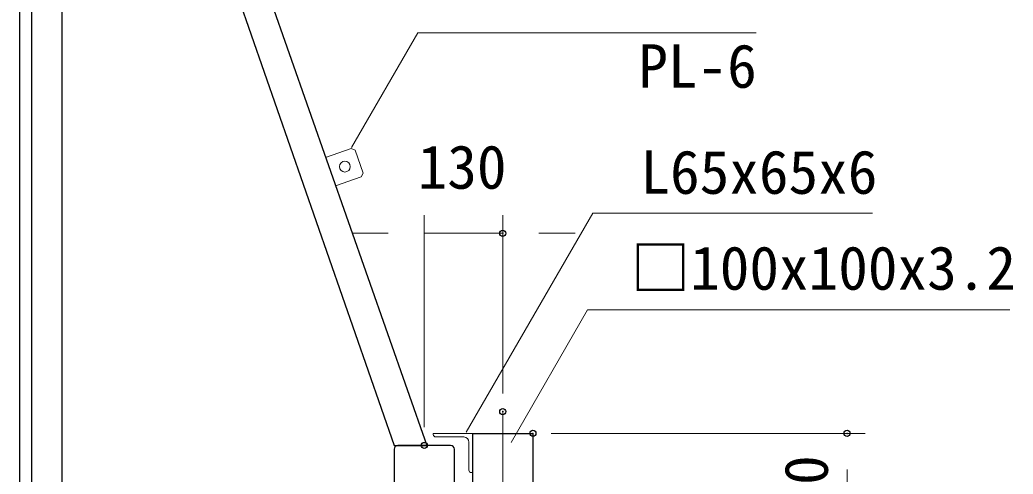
# Model space of a CAD drawing. Units: millimetres, scale not verified. Extents: x -6300 to 6300, y -4455 to 4455.
# Drawn here: x 2983 to 4629, y -845 to -93 of the extents above; entities that cross this region are included whole.
import ezdxf
from ezdxf.enums import TextEntityAlignment as Align

# ---------------------------------------------------------------- set-up
doc = ezdxf.new("R2010")
doc.units = ezdxf.units.MM
doc.header["$LTSCALE"] = 20
doc.header["$PDMODE"] = 32
doc.header["$PDSIZE"] = 10
doc.linetypes.add('USER1', pattern=[50.8, 31.75, -6.35, 6.35, -6.35])
for name, color, linetype, lineweight in [('0-1_D-STR1', 1, 'Continuous', 25), ('0-3_D-BMK', 2, 'USER1', 13), ('0-5_D-STR3', 3, 'Continuous', 13), ('0-8_D-STR-DIM', 7, 'Continuous', 13), ('0-B_D-STR-TXT', 7, 'Continuous', 13)]:
    doc.layers.add(name, color=color, linetype=linetype, lineweight=lineweight)
doc.layers.add('0-A_Defpoints', color=8, linetype='Continuous')
doc.styles.add('ＭＳ ゴシック', font='')
doc.styles.get('ＭＳ ゴシック').set_extended_font_data('MS Gothic')

msp = doc.modelspace()

# ---------------------------------------------------------------- linework, layer by layer
at = {"layer": '0-1_D-STR1'}
for p, q in [((2983.22, -1034.89), (2983.22, 502.05)), ((3053.22, -897.95), (3053.22, 502.05)), ((3253.22, 352.05), (3657.39, -797.95)), ((3219.89, 302.05), (3603.22, -797.95)), ((3733.22, -777.95), (3733.22, -991.95)), ((3733.22, -777.95), (3833.22, -777.95)), ((3833.22, -777.95), (3833.22, -991.95)), ((3603.22, -797.95), (3657.39, -797.95)), ((3603.22, -804.35), (3603.22, -891.55)), ((3696.82, -797.95), (3609.62, -797.95)), ((3703.22, -891.55), (3703.22, -804.35))]:
    msp.add_line(p, q, dxfattribs=at)
msp.add_lwpolyline([(3053.22, -897.95), (3003.22, -897.95), (3003.22, 502.05)], dxfattribs=at)
for centre, start, end in [((3609.62, -804.35), 90, 180), ((3696.82, -804.35), 0, 90)]:
    msp.add_arc(centre, 6.4, start, end, dxfattribs=at)
at = {"layer": '0-3_D-BMK'}
msp.add_line((3783.22, -1047.05), (3783.22, -742.04), dxfattribs=at)
at = {"layer": '0-5_D-STR3'}
for p, q in [((3538.63, -309.24), (3551.85, -346.99)), ((3548.79, -353.36), (3506.32, -368.25)), ((3551.85, -346.99), (3548.79, -353.36)), ((3733.22, -777.95), (3668.22, -777.95)), ((3668.22, -777.95), (3668.22, -779.95)), ((3718.72, -783.95), (3672.22, -783.95)), ((3733.22, -777.95), (3733.22, -842.95)), ((3727.22, -792.45), (3727.22, -838.95)), ((3733.22, -842.95), (3731.22, -842.95))]:
    msp.add_line(p, q, dxfattribs=at)
msp.add_lwpolyline([(3538.63, -309.24), (3532.25, -306.18), (3489.79, -321.06)], dxfattribs=at)
msp.add_circle((3521.65, -336.39), 9, dxfattribs=at)
for centre, radius, start, end in [((3672.22, -779.95), 4, 180, 270), ((3718.72, -792.45), 8.5, 0, 90), ((3731.22, -838.95), 4, 180, 270)]:
    msp.add_arc(centre, radius, start, end, dxfattribs=at)
at = {"layer": '0-8_D-STR-DIM'}
for p, q in [((3653.22, -767.95), (3653.22, -416.73)), ((3783.22, -712.04), (3783.22, -416.73)), ((3593.22, -446.73), (3533.22, -446.73)), ((3653.22, -446.73), (3783.22, -446.73)), ((3843.22, -446.73), (3903.22, -446.73)), ((3863.22, -777.95), (4383.65, -777.95)), ((4353.65, -937.95), (4353.65, -837.95))]:
    msp.add_line(p, q, dxfattribs=at)
at = {"layer": '0-A_Defpoints'}
for p in [(3783.22, -446.73), (3783.22, -742.04), (3833.22, -777.95), (4353.65, -777.95), (3653.22, -797.95)]:
    msp.add_point(p, dxfattribs=at)
at = {"layer": '0-B_D-STR-TXT'}
for points in [[(4203.1, -114.6), (3642.45, -114.6), (3532.67, -304.75)], [(4395.82, -413.16), (3932.25, -413.16), (3722.64, -776.22)], [(4623.46, -573.48), (3923.85, -573.48), (3796.97, -793.25)]]:
    msp.add_lwpolyline(points, dxfattribs=at)

# ---------------------------------------------------------------- texts
at = {"layer": '0-8_D-STR-DIM', "style": 'ＭＳ ゴシック'}
msp.add_text('130', height=72.14, dxfattribs=at).set_placement((3642.25, -394.61), align=Align.BOTTOM_LEFT)
msp.add_text('220', height=72.14, rotation=90, dxfattribs=at).set_placement((4343.53, -961.45), align=Align.BOTTOM_LEFT)
at = {"layer": '0-B_D-STR-TXT', "style": 'ＭＳ ゴシック'}
for s, p in [('PL-6', (4007.79, -227.48)), ('L65x65x6', (4011.31, -403.04)), ('□100x100x3.2', (3995.29, -561.83))]:
    msp.add_text(s, height=72.14, dxfattribs=at).set_placement(p, align=Align.BOTTOM_LEFT)

doc.saveas('drawing.dxf')
